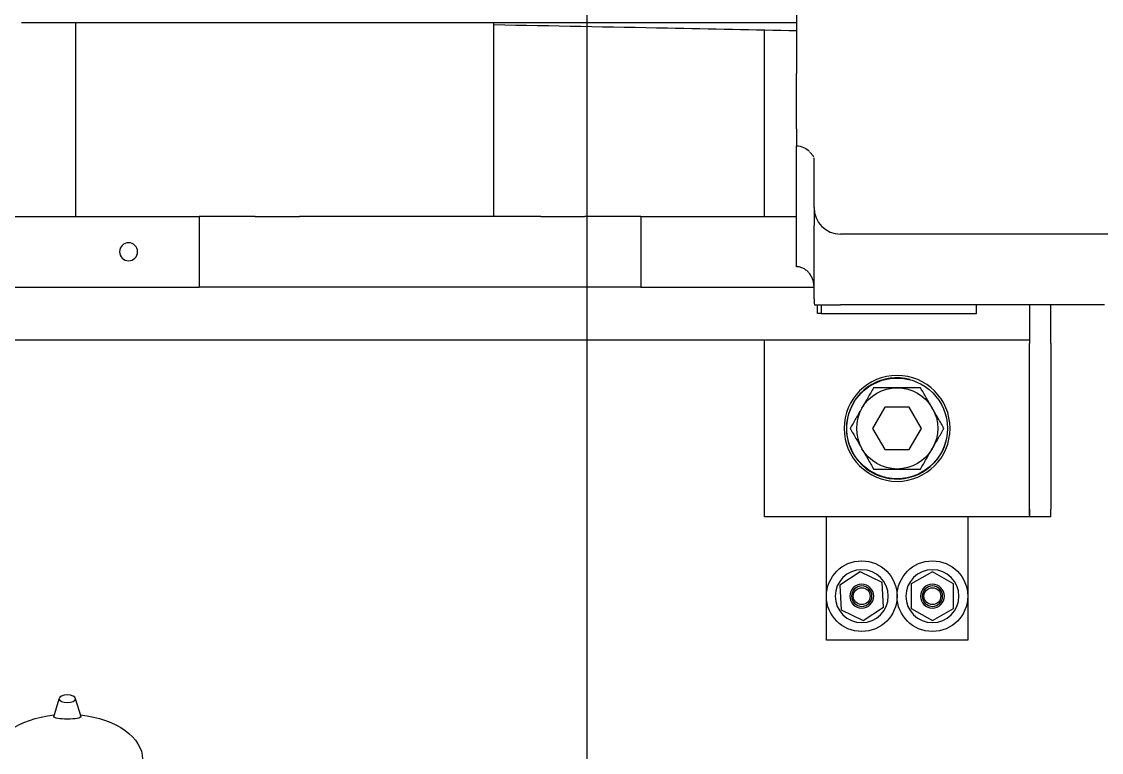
# Model space of a CAD drawing. Header units: millimetres. Extents: x 10462777 to 22643323, y 453826 to 1389191.
# Drawn here: x 11270982 to 11271574, y 584079 to 584480 of the extents above; entities that cross this region are included whole.
import ezdxf

# ---------------------------------------------------------------- set-up
doc = ezdxf.new("R2010")
doc.units = ezdxf.units.MM
doc.header["$LTSCALE"] = 200
doc.header["$MEASUREMENT"] = 0
for name, pattern in [('CENTER', [2, 1.25, -0.25, 0.25, -0.25]), ('HIDDEN', [3.75, 2.5, -1.25]), ('PHANTOM', [2.5, 1.25, -0.25, 0.25, -0.25, 0.25, -0.25])]:
    doc.linetypes.add(name, pattern=pattern)
doc.layers.get('0').update_dxf_attribs({"linetype": 'CONTINUOUS'})
for name, color, linetype in [('1', 1, 'CENTER'), ('11', 6, 'PHANTOM'), ('7', 7, 'CONTINUOUS'), ('CENTER', 1, 'CONTINUOUS')]:
    doc.layers.add(name, color=color, linetype=linetype)
doc.layers.add('LAYOUT', color=8, linetype='CONTINUOUS', lineweight=25)

# ---------------------------------------------------------------- blocks, each defined once
blk = doc.blocks.new('r710ic')
at = {"layer": 'LAYOUT', "color": 3}
blk.add_circle((272041.37, 104232.63), 2050.12, dxfattribs=at)
blk = doc.blocks.new('A$C5E755264')
at = {"color": 60, "linetype": 'CENTER'}
for p, q in [((86.81, 627.11), (0, 627.11)), ((22.94, 66.9), (22.94, 52.61)), ((30.44, 68.82), (30.44, 54.53)), ((37.94, 69.89), (37.94, 55.6)), ((52.94, 69.89), (52.94, 55.6)), ((60.44, 68.82), (60.44, 54.53)), ((67.94, 66.9), (67.94, 52.61)), ((15.44, 63.76), (15.44, 49.47)), ((75.44, 63.76), (75.44, 49.47)), ((7.94, 58.2), (7.94, 43.91)), ((82.94, 58.2), (82.94, 43.91)), ((86.69, 49.61), (86.69, 35.32))]:
    blk.add_line(p, q, dxfattribs=at)
at = {"color": 60, "linetype": 'Continuous'}
for p, q in [((34.44, 127.11), (34.44, 627.11)), ((56.44, 127.11), (56.44, 627.11)), ((18.21, 104.01), (18.21, 75.96)), ((72.66, 104.01), (72.66, 75.96)), ((14.09, 75.96), (14.09, 63.01)), ((76.79, 75.96), (76.79, 63.01)), ((4.19, 49.61), (4.19, 35.32))]:
    blk.add_line(p, q, dxfattribs=at)
at = {"color": 60}
for p, q in [((30.19, 125.87), (30.19, 112.26)), ((56.87, 127.11), (34, 127.11)), ((37.81, 125.87), (37.81, 112.26)), ((53.06, 125.87), (53.06, 112.26)), ((60.68, 125.87), (60.68, 112.26)), ((64.41, 112.26), (26.46, 112.26)), ((76.79, 75.96), (14.09, 75.96)), ((37.94, 11.92), (40.94, 2.06)), ((52.94, 11.92), (49.94, 2.06))]:
    blk.add_line(p, q, dxfattribs=at)
at = {"color": 60, "linetype": 'Continuous'}
blk.add_circle((45.44, 627.11), 25, dxfattribs=at)
at = {"color": 60}
for centre, radius, start, end in [((45.44, 627.11), 11, 0, 180), ((34, 120.62), 6.49, 54.0166, 125.9834), ((45.44, 103.02), 24.09, 71.55365, 108.44635), ((56.87, 120.62), 6.49, 54.0166, 125.9834), ((26.46, 104.01), 8.25, 90, 180), ((64.41, 104.01), 8.25, 0, 90)]:
    blk.add_arc(centre, radius, start, end, dxfattribs=at)
at = {"color": 60, "linetype": 'Continuous'}
for centre in [(45.44, 49.61), (45.44, 35.32)]:
    blk.add_ellipse(centre, major_axis=(-41.25, 0), ratio=0.5, start_param=3.141593, end_param=6.283185, dxfattribs=at)
at = {"color": 60}
for centre, major_axis, ratio, start_param, end_param in [((45.44, 35.32), (41.25, 0), 0.600481, 3.141593, 4.536987), ((45.44, 35.32), (-41.25, 0), 0.600481, 1.746199, 3.141593), ((45.44, 11.92), (-7.5, 0), 0.177617, 3.141593, 6.283185), ((45.44, 2.06), (4.5, 0), 0.458333, 3.141593, 9.424778)]:
    blk.add_ellipse(centre, major_axis=major_axis, ratio=ratio, start_param=start_param, end_param=end_param, dxfattribs=at)
at = {"layer": '7', "color": 3}
for p, q in [((70.44, 437.11), (20.44, 437.11)), ((20.44, 397.11), (20.44, 437.11)), ((70.44, 437.11), (70.44, 397.11)), ((34.44, 397.11), (70.44, 397.11))]:
    blk.add_line(p, q, dxfattribs=at)
at = {"layer": '7', "color": 4}
for p, q in [((20.44, 383.11), (20.44, 397.11)), ((20.44, 397.11), (34.44, 397.11)), ((34.44, 397.11), (34.44, 383.11)), ((34.44, 383.11), (20.44, 383.11))]:
    blk.add_line(p, q, dxfattribs=at)
at = {"layer": '7', "linetype": 'HIDDEN'}
for p, q in [((34.44, 394.11), (20.44, 394.11)), ((34.44, 386.11), (20.44, 386.11))]:
    blk.add_line(p, q, dxfattribs=at)
at = {"layer": 'CENTER'}
for p, q in [((27.44, 372.61), (27.44, 407.61)), ((44.94, 390.11), (9.94, 390.11))]:
    blk.add_line(p, q, dxfattribs=at)

msp = doc.modelspace()

# ---------------------------------------------------------------- linework, layer by layer
at = {"layer": '1', "color": 27, "linetype": 'Continuous'}
msp.add_line((11271292.35042, 583439.24928), (11271292.35042, 584566.95582), dxfattribs=at)
at = {"layer": '1', "color": 60, "linetype": 'Continuous'}
for p, q in [((11271407.03379, 584524.63891), (11271407.03379, 584451.65948)), ((11271389.60258, 584373.279), (11271389.60258, 584475.58721)), ((11271407.03379, 584421.34633), (11271407.03379, 584451.65948)), ((11271407.03379, 584421.34633), (11271407.03379, 584412.0117)), ((11271407.03379, 584345.73155), (11271407.03379, 584412.01066)), ((11271416.7178, 584383.05953), (11271416.7178, 584405.45648)), ((11271416.7178, 584378.11767), (11271416.7178, 584383.05953)), ((11271416.7178, 584378.11767), (11271416.7178, 584368.38709)), ((11271416.7178, 584328.05258), (11271416.7178, 584368.38709)), ((11271595.87194, 584363.59166), (11271431.24381, 584363.59166)), ((11271416.98409, 584324.85563), (11271431.24381, 584324.85563)), ((11271418.6546, 584320.01363), (11271418.6546, 584324.85987)), ((11271420.5914, 584324.85987), (11271420.5914, 584320.01363)), ((11271575.85009, 584324.85563), (11271431.24381, 584324.85563)), ((11271505.81067, 584320.01363), (11271505.81067, 584324.85677)), ((11271420.5914, 584320.01363), (11271418.6546, 584320.01363)), ((11271420.5914, 584320.01363), (11271505.81067, 584320.01363)), ((11271389.60258, 584208.64754), (11271389.60258, 584305.42437)), ((11271534.86269, 584212.77928), (11271534.86269, 584208.64754)), ((11271534.86269, 584208.64754), (11271389.60258, 584208.64754))]:
    msp.add_line(p, q, dxfattribs=at)
at = {"layer": '1', "color": 163, "linetype": 'Continuous'}
for p, q in [((11271011.92629, 584479.69686), (11271011.92629, 584373.27567)), ((11271241.26704, 584373.27567), (11271241.26704, 584479.69686)), ((11270512.2315, 584373.27567), (11271079.71434, 584373.27567)), ((11271110.41141, 584373.27567), (11271079.71434, 584373.27567)), ((11271079.71434, 584373.27567), (11271079.71434, 584334.53964)), ((11271110.41141, 584373.27567), (11271134.62143, 584373.27567)), ((11271266.90743, 584373.27567), (11271134.62143, 584373.27567)), ((11271266.90743, 584373.27567), (11271291.11745, 584373.27567)), ((11271321.81453, 584373.27567), (11271291.11745, 584373.27567)), ((11271321.81453, 584373.27567), (11271407.03379, 584373.27567)), ((11271321.81453, 584373.27567), (11271321.81453, 584334.53964)), ((11270512.2315, 584334.53964), (11271079.71434, 584334.53964)), ((11271110.41141, 584334.53964), (11271079.71434, 584334.53964)), ((11271134.62143, 584334.53964), (11271110.41141, 584334.53964)), ((11271266.90743, 584334.53964), (11271134.62143, 584334.53964)), ((11271291.11745, 584334.53964), (11271266.90743, 584334.53964)), ((11271321.81453, 584334.53964), (11271291.11745, 584334.53964)), ((11271321.81453, 584334.53964), (11271416.7178, 584334.53964))]:
    msp.add_line(p, q, dxfattribs=at)
at = {"layer": '1', "color": 252, "linetype": 'Continuous'}
for p, q in [((11271534.86269, 584324.85824), (11271534.86269, 584303.69897)), ((11271534.86269, 584324.85589), (11271534.86269, 584315.0985)), ((11271546.4835, 584303.69897), (11271546.4835, 584324.85824)), ((11271534.86269, 584305.41449), (11270407.12553, 584305.41449)), ((11271534.86269, 584298.14445), (11271534.86269, 584303.69897)), ((11271546.4835, 584303.69897), (11271546.4835, 584298.14445)), ((11271534.86269, 584212.77703), (11271534.86269, 584298.14445)), ((11271546.4835, 584298.14445), (11271546.4835, 584212.77703)), ((11271534.86269, 584209.34466), (11271534.86269, 584212.77703)), ((11271546.4835, 584208.64754), (11271546.4835, 584212.77703)), ((11271423.4966, 584140.85949), (11271423.4966, 584208.64769)), ((11271500.96866, 584208.64769), (11271500.96866, 584140.85949)), ((11271546.4835, 584208.64754), (11271534.86269, 584208.64754)), ((11271500.96866, 584140.85949), (11271423.4966, 584140.85949))]:
    msp.add_line(p, q, dxfattribs=at)
at = {"layer": '1', "color": 163, "linetype": 'Continuous', "extrusion": (0, 0, -1)}
msp.add_circle((-11271040.97831, 584353.90765), 4.93884, dxfattribs=at)
at = {"layer": '1', "color": 252, "linetype": 'Continuous', "extrusion": (0, 0, -1)}
msp.add_circle((-11271462.23263, 584257.06758), 29.05202, dxfattribs=at)
at = {"layer": '1', "color": 252, "linetype": 'Continuous'}
msp.add_circle((11271462.23263, 584257.06758), 27.59942, dxfattribs=at)
at = {"layer": '1', "color": 60, "linetype": 'Continuous', "extrusion": (0, 0, -1)}
msp.add_arc((-11271407.03379, 584402.32769), 9.68401, 90, 137.92452006, dxfattribs=at)
at = {"layer": '1', "color": 60, "linetype": 'Continuous'}
msp.add_arc((11271431.24381, 584378.11767), 14.52601, 180, 270, dxfattribs=at)
at = {"layer": '1', "color": 252, "linetype": 'Continuous'}
for radius, start, end in [(27.76695, 75.00000001, 345), (22.27322, 149.99999995, 210.00000005)]:
    msp.add_arc((11271462.23263, 584257.06758), radius, start, end, dxfattribs=at)
at = {"layer": '1', "color": 252, "linetype": 'Continuous', "extrusion": (0, 0, -1)}
for start, end in [(30.00000005, 90), (90, 149.99999995), (149.99999995, 210.00000005), (270, 329.99999995), (210.00000005, 270)]:
    msp.add_arc((-11271462.23263, 584257.06758), 22.27322, start, end, dxfattribs=at)
at = {"layer": '1', "color": 60, "linetype": 'Continuous'}
msp.add_ellipse((11271431.24381, 584328.05258), major_axis=(0, -16.77319), ratio=0.866025404, start_param=4.71238898, end_param=4.904161199, dxfattribs=at)
at = {"layer": '1', "color": 163, "linetype": 'Continuous'}
msp.add_open_spline([(11271241.30216, 584478.4537), (11271273.11345, 584477.87138), (11271328.80499, 584476.81819), (11271383.84828, 584475.72062), (11271407.2839, 584475.24331)], degree=3, knots=[0, 0, 0, 0, 0.569707066, 1, 1, 1, 1], dxfattribs=at)
at = {"layer": '1', "color": 60, "linetype": 'Continuous'}
for points, knots in [([(11271416.59861, 584405.8977), (11271416.54091, 584406.01561), (11271416.46429, 584406.13884), (11271416.16254, 584406.56981), (11271415.87325, 584406.90682), (11271415.36685, 584407.48841), (11271415.18566, 584407.69497), (11271414.81983, 584408.11775), (11271414.63644, 584408.3321), (11271414.44674, 584408.55896)], [0, 0, 0, 0, 0.180399616, 0.180399616, 0.598350574, 0.598350574, 0.807326053, 0.807326053, 1, 1, 1, 1]), ([(11271416.7178, 584334.53964), (11271416.7178, 584335.22105), (11271416.66228, 584335.89947), (11271416.49522, 584336.91258), (11271416.42505, 584337.25099), (11271416.25822, 584337.91592), (11271416.16159, 584338.24304), (11271415.83257, 584339.20862), (11271415.56142, 584339.83141), (11271415.07223, 584340.73229), (11271414.89426, 584341.02855), (11271414.51444, 584341.60034), (11271414.31305, 584341.87559), (11271413.67418, 584342.66913), (11271413.20245, 584343.15564), (11271412.41842, 584343.81447), (11271412.14236, 584344.02337), (11271411.57182, 584344.40814), (11271411.27824, 584344.58374), (11271410.67409, 584344.90064), (11271410.36353, 584345.04195), (11271409.72447, 584345.28838), (11271409.39352, 584345.39403), (11271408.39391, 584345.64663), (11271407.71845, 584345.73155), (11271407.03379, 584345.73155)], [0, 0, 0, 0, 0.125, 0.125, 0.1875, 0.1875, 0.25, 0.25, 0.375, 0.375, 0.4375, 0.4375, 0.5, 0.5, 0.625, 0.625, 0.6875, 0.6875, 0.75, 0.75, 0.8125, 0.8125, 0.875, 0.875, 1, 1, 1, 1])]:
    msp.add_open_spline(points, degree=3, knots=knots, dxfattribs=at)
at = {"layer": '1', "color": 252, "linetype": 'Continuous'}
for points, knots in [([(11271449.37319, 584279.3408), (11271448.84991, 584278.43446), (11271448.32099, 584277.51833), (11271447.25427, 584275.67073), (11271446.71951, 584274.74449), (11271445.11028, 584271.95723), (11271444.0308, 584270.08751), (11271442.94346, 584268.20419)], [0, 0, 0, 0, 0.25, 0.25, 0.5, 0.5, 1, 1, 1, 1]), ([(11271462.23263, 584279.3408), (11271461.68697, 584279.3408), (11271461.13857, 584279.3408), (11271460.04687, 584279.3408), (11271459.50292, 584279.3408), (11271457.87648, 584279.3408), (11271456.79944, 584279.3408), (11271453.58746, 584279.3408), (11271451.47157, 584279.3408), (11271449.37319, 584279.3408)], [0, 0, 0, 0, 0.125, 0.125, 0.25, 0.25, 0.5, 0.5, 1, 1, 1, 1]), ([(11271475.09208, 584279.3408), (11271472.98844, 584279.3408), (11271470.86944, 584279.3408), (11271466.58713, 584279.3408), (11271464.4235, 584279.3408), (11271462.23263, 584279.3408)], [0, 0, 0, 0, 0.5, 0.5, 1, 1, 1, 1]), ([(11271481.52181, 584268.20419), (11271481.24897, 584268.67675), (11271480.97477, 584269.15168), (11271480.42892, 584270.09711), (11271480.15695, 584270.56819), (11271479.34373, 584271.97673), (11271478.80521, 584272.90947), (11271477.19922, 584275.69113), (11271476.14127, 584277.52354), (11271475.09208, 584279.3408)], [0, 0, 0, 0, 0.125, 0.125, 0.25, 0.25, 0.5, 0.5, 1, 1, 1, 1]), ([(11271442.94346, 584268.20419), (11271442.39942, 584267.26187), (11271441.853, 584266.31546), (11271440.75808, 584264.41899), (11271440.21647, 584263.48089), (11271438.60673, 584260.69274), (11271437.55358, 584258.86863), (11271436.51374, 584257.06758)], [0, 0, 0, 0, 0.25, 0.25, 0.5, 0.5, 1, 1, 1, 1]), ([(11271487.95153, 584257.06758), (11271486.89971, 584258.88938), (11271485.84021, 584260.72449), (11271483.69906, 584264.43308), (11271482.61724, 584266.30684), (11271481.52181, 584268.20419)], [0, 0, 0, 0, 0.5, 0.5, 1, 1, 1, 1]), ([(11271436.51374, 584257.06758), (11271437.56556, 584255.24577), (11271438.62506, 584253.41066), (11271440.76621, 584249.70208), (11271441.84803, 584247.82832), (11271442.94346, 584245.93097)], [0, 0, 0, 0, 0.5, 0.5, 1, 1, 1, 1]), ([(11271481.52181, 584245.93097), (11271482.60914, 584247.81429), (11271483.68863, 584249.68402), (11271485.29785, 584252.47127), (11271485.83261, 584253.39751), (11271486.89933, 584255.24512), (11271487.42825, 584256.16124), (11271487.95153, 584257.06758)], [0, 0, 0, 0, 0.5, 0.5, 0.75, 0.75, 1, 1, 1, 1]), ([(11271442.94346, 584245.93097), (11271443.2163, 584245.45841), (11271443.4905, 584244.98348), (11271444.03634, 584244.03804), (11271444.30832, 584243.56697), (11271445.12154, 584242.15843), (11271445.66006, 584241.22569), (11271447.26605, 584238.44403), (11271448.32399, 584236.61162), (11271449.37319, 584234.79436)], [0, 0, 0, 0, 0.125, 0.125, 0.25, 0.25, 0.5, 0.5, 1, 1, 1, 1]), ([(11271475.09208, 584234.79436), (11271476.13192, 584236.59541), (11271477.18507, 584238.41952), (11271478.79481, 584241.20768), (11271479.33642, 584242.14577), (11271480.43135, 584244.04224), (11271480.97776, 584244.98866), (11271481.52181, 584245.93097)], [0, 0, 0, 0, 0.5, 0.5, 0.75, 0.75, 1, 1, 1, 1]), ([(11271449.37319, 584234.79436), (11271451.47682, 584234.79436), (11271453.59583, 584234.79436), (11271457.87813, 584234.79436), (11271460.04177, 584234.79436), (11271462.23263, 584234.79436)], [0, 0, 0, 0, 0.5, 0.5, 1, 1, 1, 1]), ([(11271462.23263, 584234.79436), (11271462.7783, 584234.79436), (11271463.3267, 584234.79436), (11271464.4184, 584234.79436), (11271464.96235, 584234.79436), (11271466.58879, 584234.79436), (11271467.66582, 584234.79436), (11271470.87781, 584234.79436), (11271472.9937, 584234.79436), (11271475.09208, 584234.79436)], [0, 0, 0, 0, 0.125, 0.125, 0.25, 0.25, 0.5, 0.5, 1, 1, 1, 1])]:
    msp.add_open_spline(points, degree=3, knots=knots, dxfattribs=at)
at = {"layer": '11', "color": 7, "linetype": 'Continuous'}
msp.add_line((11270982.33995, 584479.69565), (11271407.03104, 584479.69565), dxfattribs=at)
at = {"layer": '11', "color": 60, "linetype": 'Continuous'}
for p, q in [((11271455.52336, 584268.68839), (11271448.81408, 584257.06758)), ((11271468.94191, 584268.68839), (11271455.52336, 584268.68839)), ((11271475.65119, 584257.06758), (11271468.94191, 584268.68839)), ((11271448.81408, 584257.06758), (11271455.52336, 584245.44677)), ((11271468.94191, 584245.44677), (11271475.65119, 584257.06758)), ((11271455.52336, 584245.44677), (11271468.94191, 584245.44677)), ((11271442.03945, 584178.46267), (11271430.85322, 584171.05147)), ((11271454.05085, 584172.48071), (11271442.03945, 584178.46267)), ((11271481.60065, 584178.48806), (11271469.97984, 584171.77879)), ((11271493.22146, 584171.77879), (11271481.60065, 584178.48806)), ((11271430.85322, 584171.05147), (11271431.67839, 584157.65831)), ((11271454.87602, 584159.08755), (11271454.05085, 584172.48071)), ((11271469.97984, 584171.77879), (11271469.97984, 584158.36023)), ((11271493.22146, 584158.36023), (11271493.22146, 584171.77879)), ((11271443.68979, 584151.67635), (11271454.87602, 584159.08755)), ((11271469.97984, 584158.36023), (11271481.60065, 584151.65095)), ((11271481.60065, 584151.65095), (11271493.22146, 584158.36023)), ((11271431.67839, 584157.65831), (11271443.68979, 584151.67635))]:
    msp.add_line(p, q, dxfattribs=at)
for centre, radius in [((11271442.86462, 584165.06951), 19.36801), ((11271481.60065, 584165.06951), 19.36801), ((11271442.86462, 584165.06951), 4.6223), ((11271481.60065, 584165.06951), 4.6223)]:
    msp.add_circle(centre, radius, dxfattribs=at)
at = {"layer": '11', "color": 60, "linetype": 'Continuous', "extrusion": (0, 0, -1)}
for centre, radius in [((-11271442.86462, 584165.06951), 14.52601), ((-11271481.60065, 584165.06951), 14.52601), ((-11271442.86462, 584165.06951), 6.5591), ((-11271442.86462, 584165.06951), 5.5907), ((-11271481.60065, 584165.06951), 6.5591), ((-11271481.60065, 584165.06951), 5.5907)]:
    msp.add_circle(centre, radius, dxfattribs=at)

# ---------------------------------------------------------------- block references
at = {"layer": '7', "linetype": 'Continuous', "xscale": -1, "rotation": 180}
msp.add_blockref('A$C5E755264', (11270961.98516, 584110.90102), dxfattribs=at)
at = {"layer": 'LAYOUT', "color": 2, "rotation": 270}
msp.add_blockref('r710ic', (11164900.28186, 858351.4113, 0), dxfattribs=at)

doc.saveas('drawing.dxf')
